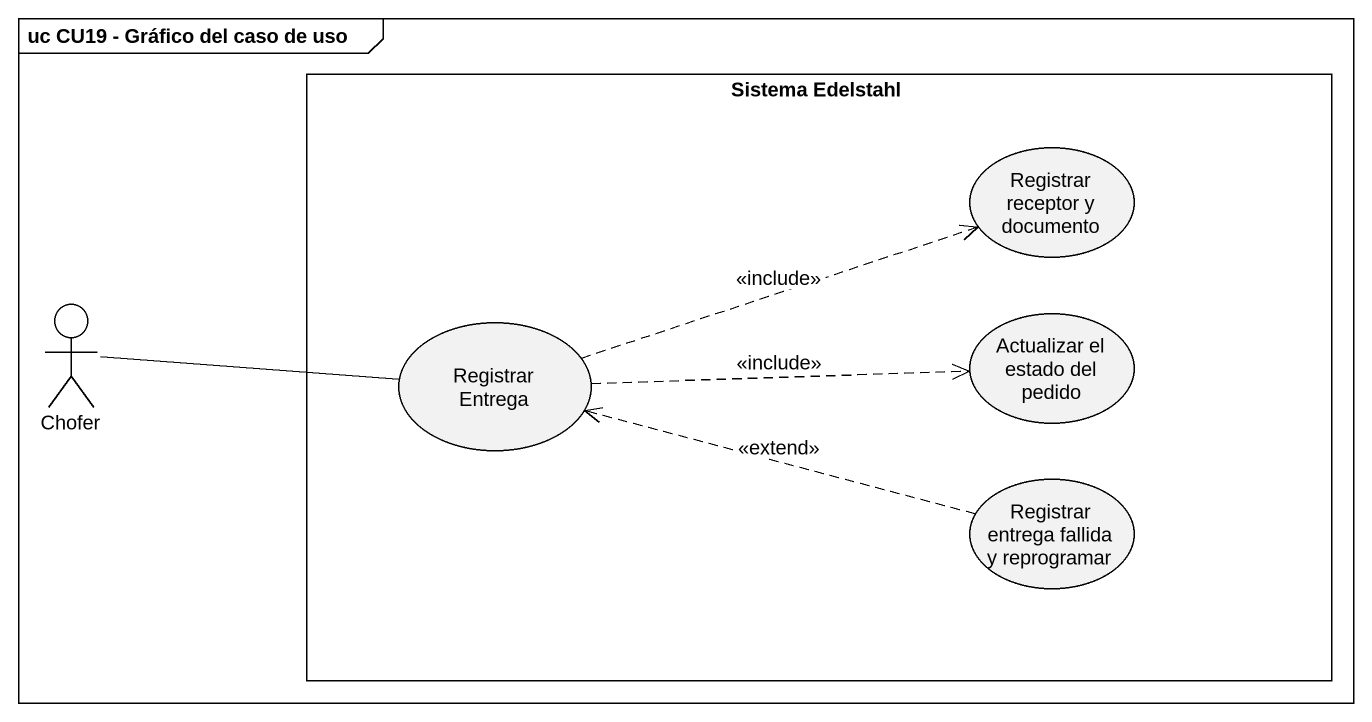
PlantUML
@startuml
mainframe uc CU19 - Gráfico del caso de uso
rectangle "Sistema Edelstahl" as Sistema_Edelstahl {
  usecase "Registrar receptor y documento" as Registrar_receptor_y
  usecase "Registrar Entrega" as Registrar_Entrega
  usecase "Actualizar el estado del pedido" as Actualizar_el_estado_del
  usecase "Registrar entrega fallida y reprogramar" as Registrar_entrega_fallida_y
}
actor Chofer
Chofer -right- Registrar_Entrega
Registrar_Entrega .right.> Registrar_receptor_y : <<include>>
Registrar_Entrega .right.> Actualizar_el_estado_del : <<include>>
Registrar_entrega_fallida_y .left.> Registrar_Entrega : <<extend>>
@enduml
